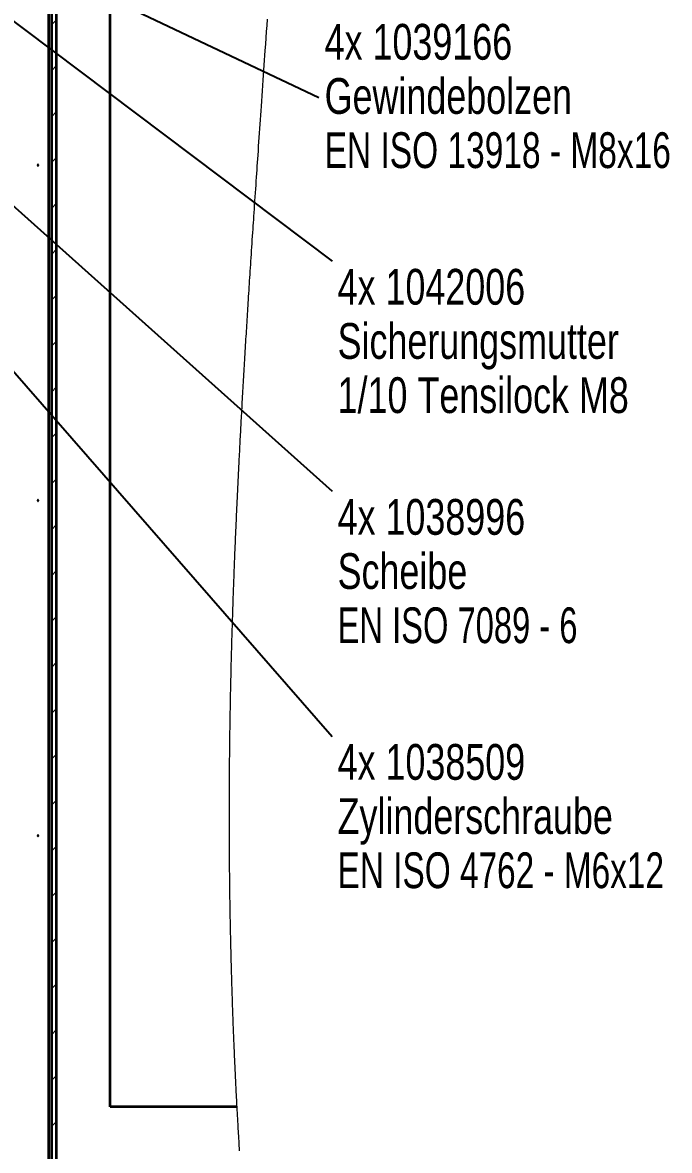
# Paper-space layout 'Blatt1' of a CAD drawing. Header units: millimetres. Extents: x 0 to 1189, y 0 to 841.
# Drawn here: x 606.6 to 669.9, y 474 to 584.4 of the extents above; entities that cross this region are included whole.
import ezdxf

# ---------------------------------------------------------------- set-up
doc = ezdxf.new("R2010")
doc.units = ezdxf.units.MM
doc.layers.add('BESCHRIFTUNG', color=5, linetype='Continuous')
doc.styles.add('SLDTEXTSTYLE2', font='TXT', dxfattribs={"width": 0.75})
doc.styles.add('SLDTEXTSTYLE4', font='TXT', dxfattribs={"width": 0.7})
doc.styles.add('SLDTEXTSTYLE6', font='TXT', dxfattribs={"width": 0.697368})
doc.styles.add('SLDTEXTSTYLE7', font='TXT', dxfattribs={"width": 0.683333})
doc.dimstyles.new('SLDDIMSTYLE0', dxfattribs={"dimtxt": 0.18, "dimasz": 0.7, "dimexe": 0, "dimexo": 0.0625, "dimgap": 0, "dimtad": 0, "dimtih": 1, "dimtoh": 1, "dimdec": 0, "dimrnd": 1e-09, "dimzin": 0, "dimdsep": 46, "dimtxsty": 'Standard', "dimblk1": 'DOT', "dimblk2": 'DOT', "dimsah": 1, "dimcen": 0.09, "dimadec": 0, "dimazin": 0, "dimtfac": 0.7, "dimtdec": 0, "dimtofl": 0, "dimtmove": 0, "dimatfit": 3, "dimldrblk": 'DOT', "dimfxl": 1, "dimfrac": 2, "dimtolj": 1, "dimtzin": 0, "dimarcsym": 0})

# ---------------------------------------------------------------- blocks, each defined once
blk = doc.blocks.new('SW_HATCH_0')
at = {"color": 0, "linetype": 'Continuous', "lineweight": 18}
for p, q in [((191.77, -37.22), (191.34, -37.66)), ((191.77, -41.71), (191.34, -42.15)), ((191.77, -46.2), (191.34, -46.64)), ((191.77, -50.69), (191.34, -51.13)), ((191.77, -55.18), (191.34, -55.62)), ((191.77, -59.67), (191.34, -60.11)), ((191.77, -64.16), (191.34, -64.6)), ((191.77, -68.65), (191.34, -69.09)), ((191.77, -73.14), (191.34, -73.58)), ((191.77, -77.63), (191.34, -78.07)), ((191.77, -82.12), (191.34, -82.56)), ((191.77, -86.61), (191.34, -87.05)), ((191.77, -91.1), (191.34, -91.54)), ((191.77, -95.59), (191.34, -96.03)), ((191.77, -100.08), (191.34, -100.52)), ((191.77, -104.58), (191.34, -105.01)), ((191.77, -109.07), (191.34, -109.5)), ((191.77, -113.56), (191.34, -113.99)), ((191.77, -118.05), (191.34, -118.48)), ((191.77, -122.54), (191.34, -122.97)), ((191.77, -127.03), (191.34, -127.46)), ((191.77, -131.52), (191.34, -131.95)), ((191.77, -136.01), (191.34, -136.44)), ((191.77, -140.5), (191.34, -140.93)), ((191.77, -144.99), (191.34, -145.42))]:
    blk.add_line(p, q, dxfattribs=at)
blk = doc.blocks.new('SW_NOTE_0_13')
at = {"layer": 'BESCHRIFTUNG', "color": 0, "char_height": 3.5, "attachment_point": 1}
for s, insert, style in [('4x 1039166', (0.56, 7.21), 'SLDTEXTSTYLE2'), ('Gewindebolzen', (0.56, 1.91), 'SLDTEXTSTYLE2'), ('EN ISO 13918 - M8x16', (0.56, -3.39), 'SLDTEXTSTYLE4')]:
    blk.add_mtext(s, dxfattribs=dict(at, insert=insert, style=style))
blk = doc.blocks.new('_Dot')
at = {"color": 0, "linetype": 'ByBlock', "lineweight": -2}
blk.add_line((-0.5, 0), (-1, 0), dxfattribs=at)
at = {"color": 0, "linetype": 'ByBlock', "const_width": 0.5}
blk.add_lwpolyline([(-0.25, 0, 1), (0.25, 0, 1)], format="xyb", close=True, dxfattribs=at)
blk = doc.blocks.new('SW_NOTE_0_14')
at = {"layer": 'BESCHRIFTUNG', "color": 0, "char_height": 3.5, "attachment_point": 1, "style": 'SLDTEXTSTYLE2'}
for s, insert in [('4x 1042006', (0.52, -0.76)), ('Sicherungsmutter', (0.52, -6.06)), ('1/10 Tensilock M8', (0.52, -11.36))]:
    blk.add_mtext(s, dxfattribs=dict(at, insert=insert))
blk = doc.blocks.new('SW_NOTE_0_15')
at = {"layer": 'BESCHRIFTUNG', "color": 0, "char_height": 3.5, "attachment_point": 1}
for s, insert, style in [('4x 1038996', (0.52, -0.78), 'SLDTEXTSTYLE2'), ('Scheibe', (0.52, -6.08), 'SLDTEXTSTYLE2'), ('EN ISO 7089 - 6', (0.52, -11.38), 'SLDTEXTSTYLE7')]:
    blk.add_mtext(s, dxfattribs=dict(at, insert=insert, style=style))
blk = doc.blocks.new('SW_NOTE_0_16')
at = {"layer": 'BESCHRIFTUNG', "color": 0, "char_height": 3.5, "attachment_point": 1}
for s, insert, style in [('4x 1038509', (0.52, -0.73), 'SLDTEXTSTYLE2'), ('Zylinderschraube', (0.52, -6.03), 'SLDTEXTSTYLE2'), ('EN ISO 4762 - M6x12', (0.52, -11.33), 'SLDTEXTSTYLE6')]:
    blk.add_mtext(s, dxfattribs=dict(at, insert=insert, style=style))

psp = doc.layouts.new('Blatt1')

# ---------------------------------------------------------------- linework, layer by layer
at = {"color": 7, "linetype": 'Continuous', "lineweight": 35}
for p, q in [((609.461, 427.543), (609.461, 737.232)), ((609.898, 427.657), (609.898, 737.232)), ((609.128, 736.432), (609.128, 427.471)), ((615.171, 478.312), (615.171, 695.312)), ((627.577, 478.312), (615.171, 478.312))]:
    psp.add_line(p, q, dxfattribs=at)
at = {"color": 7, "linetype": 'Continuous', "lineweight": 18, "flags": 128}
psp.add_lwpolyline([(627.827, 473.986), (627.817, 474.142), (627.808, 474.298), (627.798, 474.453), (627.789, 474.609), (627.778, 474.792), (627.767, 474.976), (627.756, 475.159), (627.745, 475.342), (627.735, 475.498), (627.726, 475.653), (627.717, 475.809), (627.708, 475.964), (627.699, 476.119), (627.69, 476.275), (627.68, 476.458), (627.669, 476.641), (627.659, 476.824), (627.648, 477.007), (627.638, 477.193), (627.628, 477.38), (627.617, 477.567), (627.607, 477.753), (627.597, 477.94), (627.587, 478.126), (627.577, 478.312), (627.567, 478.488), (627.558, 478.664), (627.549, 478.84), (627.539, 479.016), (627.53, 479.192), (627.521, 479.364), (627.512, 479.537), (627.504, 479.71), (627.495, 479.882), (627.486, 480.058), (627.477, 480.234), (627.468, 480.41), (627.46, 480.586), (627.451, 480.762), (627.443, 480.938), (627.434, 481.114), (627.426, 481.29), (627.417, 481.466), (627.409, 481.642), (627.401, 481.817), (627.392, 481.993), (627.384, 482.169), (627.376, 482.345), (627.369, 482.506), (627.362, 482.667), (627.354, 482.828), (627.347, 482.989), (627.34, 483.15), (627.333, 483.31), (627.325, 483.486), (627.318, 483.662), (627.31, 483.837), (627.303, 484.012), (627.295, 484.188), (627.288, 484.363), (627.28, 484.539), (627.272, 484.732), (627.265, 484.925), (627.257, 485.117), (627.249, 485.31), (627.241, 485.503), (627.234, 485.696), (627.226, 485.888), (627.219, 486.081), (627.211, 486.274), (627.204, 486.467), (627.197, 486.656), (627.19, 486.845), (627.183, 487.034), (627.176, 487.223), (627.17, 487.398), (627.163, 487.573), (627.157, 487.748), (627.151, 487.923), (627.145, 488.098), (627.139, 488.273), (627.133, 488.448), (627.126, 488.64), (627.12, 488.833), (627.114, 489.025), (627.107, 489.217), (627.101, 489.41), (627.095, 489.602), (627.089, 489.794), (627.083, 489.986), (627.077, 490.179), (627.071, 490.371), (627.065, 490.56), (627.06, 490.748), (627.054, 490.937), (627.049, 491.126), (627.043, 491.318), (627.038, 491.51), (627.032, 491.702), (627.027, 491.894), (627.022, 492.086), (627.017, 492.275), (627.012, 492.463), (627.007, 492.652), (627.002, 492.84), (626.997, 493.033), (626.992, 493.225), (626.987, 493.417), (626.983, 493.61), (626.978, 493.802), (626.974, 493.994), (626.969, 494.187), (626.964, 494.39), (626.96, 494.593), (626.955, 494.797), (626.951, 495), (626.947, 495.204), (626.942, 495.407), (626.938, 495.599), (626.934, 495.791), (626.931, 495.982), (626.927, 496.174), (626.923, 496.366), (626.92, 496.558), (626.916, 496.749), (626.913, 496.941), (626.909, 497.133), (626.906, 497.324), (626.903, 497.512), (626.9, 497.701), (626.896, 497.889), (626.893, 498.077), (626.89, 498.269), (626.888, 498.46), (626.885, 498.652), (626.882, 498.844), (626.879, 499.035), (626.877, 499.223), (626.874, 499.411), (626.872, 499.6), (626.869, 499.788), (626.867, 499.98), (626.864, 500.172), (626.862, 500.364), (626.86, 500.556), (626.858, 500.748), (626.856, 500.94), (626.854, 501.131), (626.852, 501.323), (626.85, 501.515), (626.848, 501.706), (626.846, 501.898), (626.845, 502.089), (626.843, 502.277), (626.842, 502.465), (626.84, 502.653), (626.839, 502.841), (626.838, 503.033), (626.836, 503.225), (626.835, 503.417), (626.834, 503.609), (626.833, 503.801), (626.832, 503.993), (626.831, 504.185), (626.83, 504.377), (626.829, 504.569), (626.829, 504.761), (626.828, 504.953), (626.827, 505.145), (626.827, 505.336), (626.826, 505.528), (626.826, 505.74), (626.826, 505.951), (626.825, 506.162), (626.825, 506.373), (626.825, 506.584), (626.825, 506.787), (626.825, 506.99), (626.825, 507.194), (626.825, 507.397), (626.826, 507.6), (626.826, 507.803), (626.826, 507.995), (626.827, 508.186), (626.827, 508.378), (626.828, 508.569), (626.829, 508.761), (626.829, 508.953), (626.83, 509.144), (626.831, 509.336), (626.832, 509.528), (626.833, 509.719), (626.834, 509.907), (626.835, 510.096), (626.836, 510.284), (626.837, 510.472), (626.838, 510.664), (626.84, 510.856), (626.841, 511.047), (626.842, 511.239), (626.844, 511.431), (626.846, 511.619), (626.847, 511.807), (626.849, 511.996), (626.851, 512.184), (626.852, 512.376), (626.854, 512.569), (626.856, 512.761), (626.858, 512.953), (626.86, 513.145), (626.863, 513.338), (626.865, 513.53), (626.867, 513.722), (626.869, 513.914), (626.872, 514.106), (626.874, 514.298), (626.877, 514.49), (626.879, 514.678), (626.882, 514.867), (626.885, 515.055), (626.887, 515.244), (626.89, 515.436), (626.893, 515.629), (626.896, 515.821), (626.899, 516.014), (626.902, 516.206), (626.905, 516.399), (626.908, 516.591), (626.912, 516.784), (626.915, 516.977), (626.918, 517.169), (626.922, 517.362), (626.925, 517.555), (626.929, 517.747), (626.933, 517.94), (626.937, 518.152), (626.941, 518.364), (626.945, 518.576), (626.949, 518.788), (626.954, 519), (626.958, 519.193), (626.962, 519.385), (626.966, 519.578), (626.97, 519.77), (626.975, 519.963), (626.979, 520.152), (626.983, 520.341), (626.987, 520.53), (626.992, 520.719), (626.996, 520.912), (627.001, 521.105), (627.006, 521.299), (627.011, 521.492), (627.015, 521.685), (627.02, 521.878), (627.025, 522.071), (627.03, 522.265), (627.035, 522.458), (627.04, 522.651), (627.045, 522.845), (627.051, 523.038), (627.056, 523.231), (627.061, 523.425), (627.067, 523.638), (627.073, 523.85), (627.079, 524.063), (627.086, 524.276), (627.092, 524.489), (627.098, 524.683), (627.103, 524.876), (627.109, 525.07), (627.115, 525.264), (627.121, 525.457), (627.127, 525.651), (627.133, 525.845), (627.14, 526.058), (627.147, 526.271), (627.153, 526.484), (627.16, 526.698), (627.167, 526.911), (627.174, 527.124), (627.182, 527.338), (627.189, 527.551), (627.196, 527.764), (627.203, 527.978), (627.211, 528.187), (627.218, 528.397), (627.225, 528.607), (627.233, 528.816), (627.24, 529.022), (627.247, 529.227), (627.255, 529.433), (627.262, 529.639), (627.27, 529.844), (627.278, 530.05), (627.285, 530.244), (627.292, 530.438), (627.3, 530.632), (627.307, 530.826), (627.314, 531.02), (627.323, 531.236), (627.331, 531.453), (627.34, 531.669), (627.348, 531.886), (627.357, 532.103), (627.366, 532.319), (627.374, 532.536), (627.383, 532.753), (627.392, 532.969), (627.401, 533.186), (627.41, 533.403), (627.419, 533.62), (627.428, 533.837), (627.437, 534.054), (627.447, 534.271), (627.456, 534.488), (627.466, 534.715), (627.475, 534.942), (627.485, 535.17), (627.495, 535.397), (627.505, 535.625), (627.515, 535.852), (627.525, 536.069), (627.535, 536.287), (627.545, 536.504), (627.555, 536.721), (627.565, 536.938), (627.575, 537.156), (627.585, 537.373), (627.595, 537.59), (627.605, 537.818), (627.616, 538.046), (627.627, 538.274), (627.638, 538.502), (627.648, 538.73), (627.659, 538.957), (627.67, 539.185), (627.681, 539.413), (627.692, 539.641), (627.704, 539.869), (627.715, 540.097), (627.726, 540.326), (627.737, 540.541), (627.747, 540.756), (627.758, 540.971), (627.769, 541.186), (627.78, 541.401), (627.792, 541.65), (627.805, 541.899), (627.818, 542.148), (627.831, 542.397), (627.844, 542.646), (627.856, 542.896), (627.869, 543.145), (627.881, 543.373), (627.893, 543.602), (627.906, 543.83), (627.918, 544.059), (627.93, 544.287), (627.942, 544.516), (627.954, 544.745), (627.967, 544.973), (627.979, 545.202), (627.991, 545.431), (628.004, 545.659), (628.016, 545.888), (628.031, 546.158), (628.046, 546.427), (628.061, 546.697), (628.076, 546.967), (628.091, 547.242), (628.107, 547.516), (628.122, 547.791), (628.138, 548.066), (628.154, 548.341), (628.169, 548.611), (628.184, 548.881), (628.2, 549.151), (628.215, 549.421), (628.231, 549.696), (628.247, 549.972), (628.264, 550.248), (628.28, 550.524), (628.296, 550.799), (628.312, 551.075), (628.328, 551.351), (628.346, 551.643), (628.363, 551.935), (628.381, 552.227), (628.398, 552.519), (628.416, 552.811), (628.433, 553.103), (628.45, 553.379), (628.467, 553.654), (628.484, 553.93), (628.5, 554.205), (628.517, 554.481), (628.534, 554.757), (628.551, 555.032), (628.568, 555.308), (628.586, 555.584), (628.603, 555.859), (628.62, 556.13), (628.637, 556.401), (628.654, 556.672), (628.671, 556.943), (628.69, 557.251), (628.709, 557.559), (628.729, 557.867), (628.749, 558.175), (628.768, 558.483), (628.788, 558.791), (628.808, 559.1), (628.828, 559.408), (628.848, 559.731), (628.869, 560.054), (628.89, 560.377), (628.911, 560.7), (628.932, 561.023), (628.953, 561.346), (628.976, 561.699), (628.999, 562.051), (629.023, 562.404), (629.046, 562.757), (629.069, 563.109), (629.092, 563.462), (629.116, 563.815), (629.137, 564.138), (629.159, 564.462), (629.181, 564.785), (629.202, 565.109), (629.224, 565.433), (629.246, 565.756), (629.272, 566.145), (629.298, 566.533), (629.324, 566.922), (629.35, 567.31), (629.377, 567.699), (629.403, 568.081), (629.429, 568.462), (629.455, 568.844), (629.481, 569.226), (629.505, 569.589), (629.53, 569.951), (629.555, 570.314), (629.58, 570.677), (629.605, 571.039), (629.63, 571.402), (629.659, 571.83), (629.689, 572.257), (629.718, 572.685), (629.748, 573.113), (629.778, 573.549), (629.808, 573.986), (629.838, 574.423), (629.869, 574.859), (629.899, 575.296), (629.929, 575.733), (629.96, 576.17), (629.995, 576.68), (630.031, 577.189), (630.066, 577.699), (630.102, 578.209), (630.137, 578.719), (630.173, 579.229), (630.207, 579.71), (630.24, 580.191), (630.274, 580.672), (630.307, 581.153), (630.341, 581.634), (630.383, 582.247), (630.426, 582.859), (630.469, 583.472), (630.511, 584.084), (630.554, 584.697)], dxfattribs=at)
at = {"color": 7, "linetype": 'Continuous', "lineweight": 35}
for points, knots in [([(608.083, 570.403), (608.082, 570.406), (608.081, 570.412), (608.082, 570.419), (608.084, 570.424), (608.086, 570.427), (608.089, 570.43), (608.093, 570.432), (608.1, 570.433), (608.107, 570.432), (608.111, 570.43), (608.114, 570.428), (608.116, 570.425), (608.118, 570.42), (608.119, 570.413), (608.118, 570.405), (608.116, 570.4), (608.114, 570.398), (608.111, 570.395), (608.107, 570.393), (608.1, 570.392), (608.093, 570.393), (608.089, 570.395), (608.086, 570.397), (608.084, 570.4), (608.083, 570.402), (608.083, 570.403)], [0, 0, 0, 0, 0.0723218, 0.1421823, 0.1719691, 0.1997709, 0.2270265, 0.2552557, 0.3197144, 0.3836945, 0.4116146, 0.4387003, 0.4666919, 0.4971316, 0.5697184, 0.6391786, 0.6687153, 0.6963862, 0.7237918, 0.7526065, 0.8195809, 0.886168, 0.9146641, 0.9419334, 0.9698, 1, 1, 1, 1]), ([(608.083, 537.603), (608.082, 537.606), (608.081, 537.612), (608.082, 537.619), (608.084, 537.624), (608.086, 537.627), (608.089, 537.63), (608.093, 537.632), (608.1, 537.633), (608.107, 537.632), (608.111, 537.63), (608.114, 537.628), (608.116, 537.625), (608.118, 537.62), (608.119, 537.613), (608.118, 537.605), (608.116, 537.6), (608.114, 537.598), (608.111, 537.595), (608.107, 537.593), (608.1, 537.592), (608.093, 537.593), (608.089, 537.595), (608.086, 537.597), (608.084, 537.6), (608.083, 537.602), (608.083, 537.603)], [0, 0, 0, 0, 0.0723163, 0.1421892, 0.1719762, 0.1997685, 0.2270281, 0.2552548, 0.3197151, 0.3836956, 0.4116158, 0.4387017, 0.4666887, 0.4971341, 0.5697274, 0.6391762, 0.6687186, 0.6963848, 0.7237983, 0.7526078, 0.8195827, 0.8861696, 0.9146684, 0.9419379, 0.9697998, 1, 1, 1, 1]), ([(608.083, 504.803), (608.082, 504.806), (608.081, 504.812), (608.082, 504.819), (608.084, 504.824), (608.086, 504.827), (608.089, 504.83), (608.093, 504.832), (608.1, 504.833), (608.107, 504.832), (608.111, 504.83), (608.114, 504.828), (608.116, 504.825), (608.118, 504.82), (608.119, 504.813), (608.118, 504.805), (608.116, 504.8), (608.114, 504.798), (608.111, 504.795), (608.107, 504.793), (608.1, 504.792), (608.093, 504.793), (608.089, 504.795), (608.086, 504.797), (608.084, 504.8), (608.083, 504.802), (608.083, 504.803)], [0, 0, 0, 0, 0.0723636, 0.1422125, 0.1719773, 0.1997986, 0.2270425, 0.2552855, 0.3197412, 0.3837214, 0.4116415, 0.4387428, 0.4667199, 0.4971651, 0.5697224, 0.6391828, 0.6687583, 0.6964146, 0.7238047, 0.7526249, 0.8196015, 0.8861911, 0.9146744, 0.9419591, 0.969811, 1, 1, 1, 1])]:
    psp.add_open_spline(points, degree=3, knots=knots, dxfattribs=at)

# ---------------------------------------------------------------- block references
at = {"color": 7, "linetype": 'Continuous', "lineweight": 18}
psp.add_blockref('SW_HATCH_0', (418.124, 621.827), dxfattribs=at)
at = {"layer": 'BESCHRIFTUNG'}
for name, p in [('SW_NOTE_0_13', (635.581, 577.02)), ('SW_NOTE_0_14', (636.891, 561.026)), ('SW_NOTE_0_15', (636.891, 538.537)), ('SW_NOTE_0_16', (636.891, 514.52))]:
    psp.add_blockref(name, p, dxfattribs=at)

# ---------------------------------------------------------------- leaders
for points in [[(544.261, 620.492), (636.891, 514.52)], [(545.322, 620.332), (636.891, 538.537)], [(582.84, 602.15), (635.581, 577.02)], [(583.449, 601.215), (636.891, 561.026)]]:
    psp.add_leader(points, dimstyle='SLDDIMSTYLE0', dxfattribs=at)

doc.saveas('drawing.dxf')
